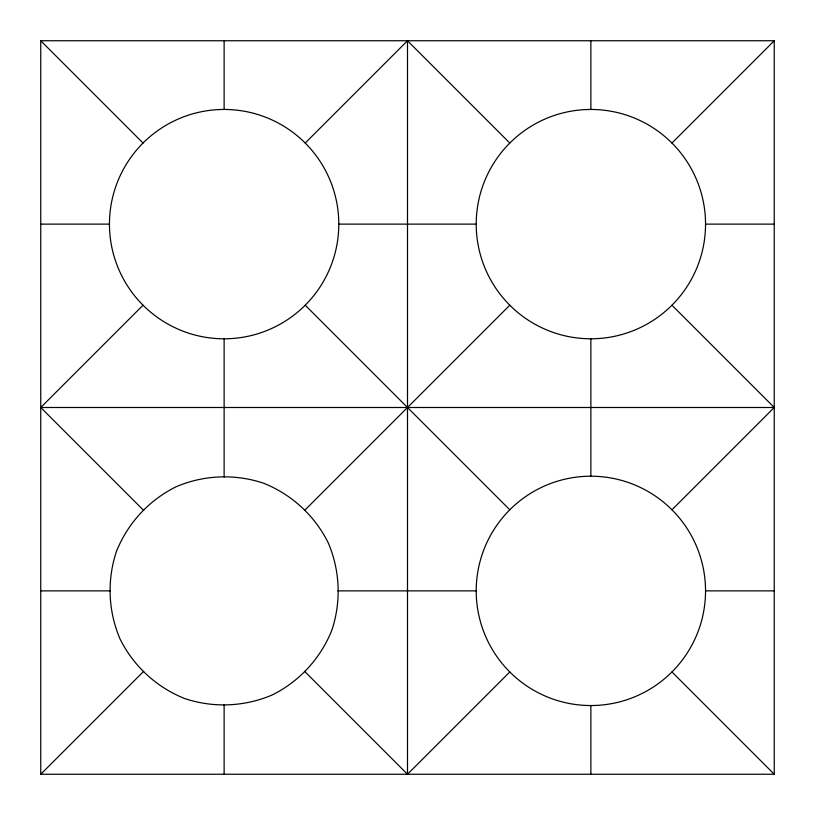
<?xml version="1.0" encoding="UTF-8"?>
<svg xmlns="http://www.w3.org/2000/svg" width="815" height="815" viewBox="0 0 815 815"><rect width="100%" height="100%" fill="white"/><g stroke="black" fill="none" stroke-linecap="round" stroke-linejoin="round"><path stroke-width="1.22" d="M143.664 510.414L40.75 407.5L143.043 305.207M305.207 143.043L407.5 40.75L509.793 143.043M40.75 774.25L40.75 40.75L774.25 40.75L774.25 774.25L40.75 774.25L143.664 671.336M304.586 510.414L509.793 305.207A114.671 114.671 0 0 1 561.199 113.367A114.671 114.671 0 0 1 701.634 253.801A114.671 114.671 0 0 1 509.793 305.207M671.957 143.043L774.25 40.75M304.586 671.336L407.5 774.25L509.793 671.957A114.671 114.671 0 0 1 561.199 480.116A114.671 114.671 0 0 1 701.634 620.551A114.671 114.671 0 0 1 509.793 671.957M671.957 509.793L774.25 407.5L671.957 305.207M40.75 224.125L109.454 224.125M338.796 224.125A114.671 114.671 0 0 0 166.79 124.817A114.671 114.671 0 0 0 166.79 323.433A114.671 114.671 0 0 0 338.796 224.125L476.204 224.125M705.545 224.125L774.25 224.125M40.75 407.5L774.25 407.5M40.75 590.875L110.341 590.875M337.909 590.875L476.204 590.875M705.545 590.875L774.25 590.875M40.75 40.75L143.043 143.043M305.207 305.207L509.793 509.793M671.957 671.957L774.25 774.25M590.875 40.75L590.875 109.454M590.875 338.796L590.875 476.204M590.875 705.545L590.875 774.25M407.5 40.75L407.5 774.25M224.125 40.75L224.125 109.454M224.125 338.796L224.125 477.091M224.125 704.659L224.125 774.25M116.463 551.398C106.877 580.107 108.161 611.27 120.09 639.082C133.599 666.171 156.551 687.3 184.648 698.536C213.357 708.123 244.52 706.839 272.332 694.91C299.421 681.401 320.55 658.449 331.787 630.352C341.373 601.643 340.089 570.48 328.16 542.668C314.651 515.579 291.699 494.45 263.602 483.214C234.893 473.627 203.73 474.911 175.918 486.84C148.829 500.349 127.7 523.301 116.463 551.398"/></g></svg>
